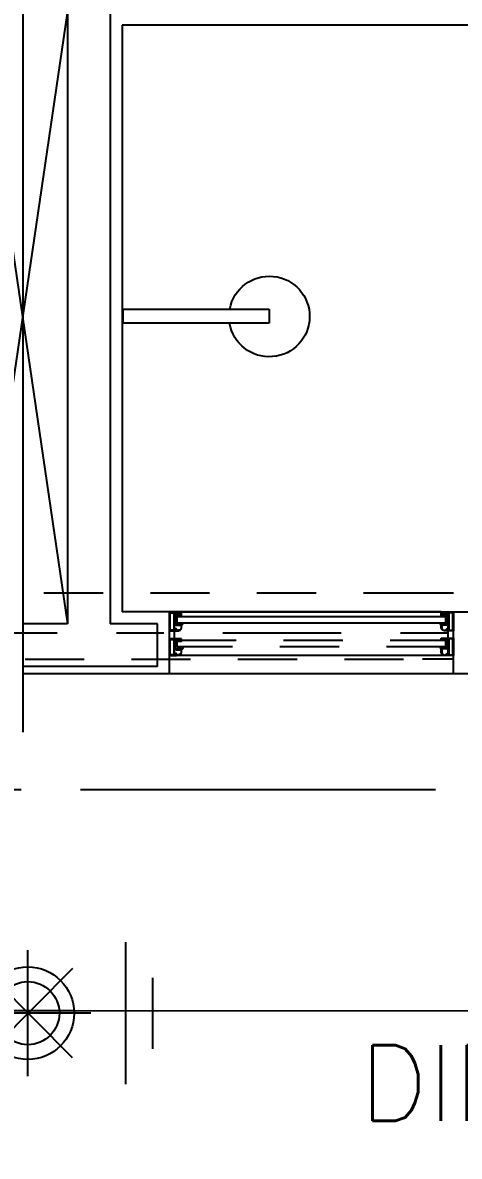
# Model space of a CAD drawing. Header units: millimetres. Extents: x 188.6 to 263.2, y 40.1 to 120.1.
# Drawn here: x 240.473 to 241.396, y 69.619 to 72.015 of the extents above; entities that cross this region are included whole.
import ezdxf

# ---------------------------------------------------------------- set-up
doc = ezdxf.new("R2010")
doc.units = ezdxf.units.MM
doc.set_wipeout_variables(frame=1)
for name, pattern in [('ACAD_ISO14W100', [24, 12, -3, 0, -3, 0, -3, 0, -3]), ('CENTER2', [1.125, 0.75, -0.125, 0.125, -0.125]), ('DASHDOT2', [0.5, 0.25, -0.125, 0, -0.125]), ('HIDDEN2', [0.1875, 0.125, -0.0625]), ('XREF-TIPO$0$HIDDEN', [0.375, 0.25, -0.125])]:
    doc.linetypes.add(name, pattern=pattern)
for name, color, linetype in [('ARQ', 8, 'Continuous'), ('ESTR-VIGAS', 11, 'HIDDEN2'), ('ESTRUTURA', 7, 'Continuous'), ('EX-AQ', 160, 'Continuous'), ('GAS-TEXTO', 7, 'Continuous'), ('GAS-TUBO-PISO', 6, 'CENTER2'), ('NORMO-AF', 2, 'Continuous'), ('SPDA-MALHA', 162, 'ACAD_ISO14W100'), ('SPK', 10, 'Continuous'), ('SPK-CONEXAO', 10, 'Continuous'), ('SPK-INTERNO', 244, 'Continuous'), ('SPK-TUBO-TETO', 12, 'Continuous')]:
    doc.layers.add(name, color=color, linetype=linetype)
doc.styles.add('60-50', font='romans.shx', dxfattribs={"height": 0.08})
doc.styles.add('60-75', font='romans.shx', dxfattribs={"height": 0.12})
doc.dimstyles.new('BOLAS75', dxfattribs={"dimtxt": 0.12, "dimasz": 0.075, "dimexe": 0.18, "dimexo": 0.06, "dimgap": 0.08, "dimtad": 0, "dimzin": 4, "dimdsep": 46, "dimtxsty": '60-75', "dimblk": 'ORIGIN', "dimcen": 0.09, "dimse1": 1, "dimse2": 1, "dimclrd": 244, "dimclrt": 7, "dimadec": 0, "dimazin": 0, "dimtfac": 1.8, "dimtix": 1, "dimtmove": 2, "dimatfit": 3, "dimldrblk": 'ORIGIN', "dimfxl": 0.18, "dimtvp": 2, "dimtolj": 1, "dimtzin": 4, "dimarcsym": 0})

# ---------------------------------------------------------------- blocks, each defined once
blk = doc.blocks.new('XREF-TIPO$0$CHUVEIRO')
at = {"color": 0}
for p, q in [((216.39, 104.5817), (216.39, 104.8912)), ((216.39, 104.8912), (216.42, 104.8912)), ((216.42, 104.8912), (216.42, 104.5817)), ((216.39, 104.5817), (216.42, 104.5817))]:
    blk.add_line(p, q, dxfattribs=at)
at = {"color": 0, "extrusion": (0, 0, -1)}
blk.add_ellipse((216.4058, 104.8916), major_axis=(-0.0851, 0), ratio=1, start_param=4.898771, end_param=10.827741, dxfattribs=at)
blk = doc.blocks.new('XREF-TIPO$0$Z$W@#1289')
h = blk.add_hatch()
h.set_pattern_fill('ANSI31', color=0, scale=0.0003, style=0)
h.paths.add_polyline_path([(-0.0352, 0.0907), (-0.0242, 0.0907), (-0.0242, 0.0824), (-0.0334, 0.0824), (-0.0352, 0.0824)])
h = blk.add_hatch()
h.set_pattern_fill('ANSI31', color=0, scale=0.0003, style=0)
h.paths.add_polyline_path([(0.5352, 0.0824), (0.5352, 0.0907), (0.5242, 0.0907), (0.5242, 0.0824)])
h = blk.add_hatch()
h.set_pattern_fill('ANSI31', color=0, scale=0.0003, style=0)
h.paths.add_polyline_path([(-0.0352, 0.0324), (-0.0352, 0.0357), (-0.0242, 0.0357), (-0.0242, 0.0324), (-0.0255, 0.0324)])
h = blk.add_hatch()
h.set_pattern_fill('ANSI31', color=0, scale=0.0003, style=0)
h.paths.add_polyline_path([(0.5242, 0.0305), (0.5242, 0.0338), (0.5352, 0.0338), (0.5352, 0.0305), (0.5338, 0.0305)])
at = {"color": 0}
for p, q in [((-0.05, 0), (-0.05, 0.0919)), ((-0.0242, 0.0919), (0.5242, 0.0919)), ((-0.0392, 0.0369), (-0.0392, 0.0519)), ((0.5392, 0.035), (0.5392, 0.0519)), ((0.55, 0.035), (0.55, 0.0519)), ((-0.0392, 0), (-0.0392, 0.0353)), ((-0.0392, 0), (0.5356, 0))]:
    blk.add_line(p, q, dxfattribs=at)
for points in [[(-0.0242, 0.0919), (-0.05, 0.0919), (-0.05, 0.0519), (-0.0356, 0.0519, 0.446841), (-0.0352, 0.0523), (-0.0352, 0.0526, 0.480957), (-0.0357, 0.0531), (-0.0362, 0.0531), (-0.0362, 0.0547, 0.329606), (-0.0365, 0.0551), (-0.0367, 0.0552), (-0.0371, 0.0552), (-0.0373, 0.0549), (-0.0373, 0.0535, -0.409991), (-0.0377, 0.0531), (-0.0388, 0.0531, -0.414214), (-0.0392, 0.0535), (-0.0392, 0.0903, -0.414214), (-0.0388, 0.0907), (-0.0377, 0.0907, -0.414214), (-0.0373, 0.0903), (-0.0373, 0.0833, 0.414214), (-0.0369, 0.0829), (-0.0366, 0.0829, 0.414214), (-0.0362, 0.0833), (-0.0362, 0.0903, -0.414214), (-0.0358, 0.0907), (-0.0242, 0.0907), (-0.0242, 0.0919)], [(0.5242, 0.0919), (0.55, 0.0919), (0.55, 0.0519), (0.5356, 0.0519, -0.446841), (0.5352, 0.0523), (0.5352, 0.0526, -0.480957), (0.5357, 0.0531), (0.5362, 0.0531), (0.5362, 0.0547, -0.329606), (0.5365, 0.0551), (0.5367, 0.0552), (0.5371, 0.0552), (0.5373, 0.0549), (0.5373, 0.0535, 0.409991), (0.5377, 0.0531), (0.5388, 0.0531, 0.414214), (0.5392, 0.0535), (0.5392, 0.0903, 0.414214), (0.5388, 0.0907), (0.5377, 0.0907, 0.414214), (0.5373, 0.0903), (0.5373, 0.0833, -0.414214), (0.5369, 0.0829), (0.5366, 0.0829, -0.414214), (0.5362, 0.0833), (0.5362, 0.0903, 0.414214), (0.5358, 0.0907), (0.5242, 0.0907), (0.5242, 0.0919)], [(-0.0242, 0.0369), (-0.05, 0.0369), (-0.05, 0), (-0.0356, 0, 0.446841), (-0.0352, 0.0004), (-0.0352, 0.0007, 0.480957), (-0.0357, 0.0012), (-0.0362, 0.0012), (-0.0362, 0.0028, 0.329606), (-0.0365, 0.0032), (-0.0367, 0.0033), (-0.0371, 0.0033), (-0.0373, 0.003), (-0.0373, 0.0016, -0.409991), (-0.0377, 0.0012), (-0.0388, 0.0012, -0.414214), (-0.0392, 0.0016), (-0.0392, 0.0353, -0.414214), (-0.0388, 0.0357), (-0.0377, 0.0357, -0.414214), (-0.0373, 0.0353), (-0.0373, 0.0333, 0.414214), (-0.0369, 0.0329), (-0.0366, 0.0329, 0.414214), (-0.0362, 0.0333), (-0.0362, 0.0353, -0.414214), (-0.0358, 0.0357), (-0.0242, 0.0357), (-0.0242, 0.0369)], [(0.5242, 0.035), (0.55, 0.035), (0.55, 0), (0.5356, 0, -0.446841), (0.5352, 0.0004), (0.5352, 0.0007, -0.480957), (0.5357, 0.0012), (0.5362, 0.0012), (0.5362, 0.0028, -0.329606), (0.5365, 0.0032), (0.5367, 0.0033), (0.5371, 0.0033), (0.5373, 0.003), (0.5373, 0.0016, 0.409991), (0.5377, 0.0012), (0.5388, 0.0012, 0.414214), (0.5392, 0.0016), (0.5392, 0.0334, 0.414214), (0.5388, 0.0338), (0.5377, 0.0338, 0.414214), (0.5373, 0.0334), (0.5373, 0.0314, -0.414214), (0.5369, 0.031), (0.5366, 0.031, -0.414214), (0.5362, 0.0314), (0.5362, 0.0334, 0.414214), (0.5358, 0.0338), (0.5242, 0.0338), (0.5242, 0.035)]]:
    blk.add_lwpolyline(points, format="xyb", dxfattribs=at)
for points in [[(-0.0489, 0.0907), (-0.0403, 0.0907), (-0.0403, 0.0532), (-0.0489, 0.0532), (-0.0489, 0.0907)], [(-0.0486, 0.0904), (-0.0406, 0.0904), (-0.0406, 0.0535), (-0.0486, 0.0535)], [(-0.0242, 0.0907), (-0.0352, 0.0907), (-0.0352, 0.0824), (-0.0242, 0.0824)], [(-0.0334, 0.0684), (0.5338, 0.0684), (0.5338, 0.0824), (-0.0334, 0.0824)], [(0.5242, 0.0907), (0.5352, 0.0907), (0.5352, 0.0824), (0.5242, 0.0824)], [(0.5489, 0.0907), (0.5403, 0.0907), (0.5403, 0.0532), (0.5489, 0.0532), (0.5489, 0.0907)], [(0.5486, 0.0904), (0.5406, 0.0904), (0.5406, 0.0535), (0.5486, 0.0535)], [(-0.0489, 0.0357), (-0.0403, 0.0357), (-0.0403, 0.0013), (-0.0489, 0.0013), (-0.0489, 0.0357)], [(-0.0486, 0.0354), (-0.0406, 0.0354), (-0.0406, 0.0016), (-0.0486, 0.0016)], [(-0.0242, 0.0357), (-0.0352, 0.0357), (-0.0352, 0.0324), (-0.0242, 0.0324)], [(0.5242, 0.0338), (0.5352, 0.0338), (0.5352, 0.0305), (0.5242, 0.0305)], [(0.5489, 0.0338), (0.5403, 0.0338), (0.5403, 0.0013), (0.5489, 0.0013), (0.5489, 0.0338)], [(0.5486, 0.0335), (0.5406, 0.0335), (0.5406, 0.0016), (0.5486, 0.0016)]]:
    blk.add_lwpolyline(points, close=True, dxfattribs=at)
for points in [[(-0.0242, 0.0581), (-0.0242, 0.0654), (-0.0243, 0.0656), (-0.0246, 0.0658), (-0.0248, 0.0658), (-0.0251, 0.0656), (-0.0252, 0.0654), (-0.0252, 0.0648), (-0.0352, 0.0648), (-0.0359, 0.065), (-0.0362, 0.0658), (-0.0362, 0.0818), (-0.0365, 0.0825), (-0.0376, 0.0829), (-0.0378, 0.0834), (-0.0375, 0.0835), (-0.0374, 0.0838), (-0.0376, 0.0892), (-0.038, 0.0894), (-0.0383, 0.0894), (-0.0387, 0.0892), (-0.0388, 0.0839), (-0.0388, 0.0834), (-0.0383, 0.0822), (-0.0372, 0.0818), (-0.0372, 0.0658), (-0.0366, 0.0643), (-0.0352, 0.0638), (-0.0256, 0.0638), (-0.0253, 0.0636), (-0.0252, 0.0634), (-0.0252, 0.0581), (-0.0259, 0.0558), (-0.0276, 0.0544), (-0.0307, 0.0534), (-0.0338, 0.0529), (-0.0341, 0.053), (-0.0342, 0.0533), (-0.0342, 0.0539), (-0.0345, 0.0548), (-0.0352, 0.0556), (-0.0361, 0.0561), (-0.0364, 0.0562), (-0.0366, 0.0563), (-0.0384, 0.0563), (-0.0387, 0.0561), (-0.0388, 0.0557), (-0.0386, 0.0554), (-0.0378, 0.055), (-0.0376, 0.055), (-0.0374, 0.055), (-0.037, 0.0553), (-0.0366, 0.0553), (-0.0358, 0.0548), (-0.0356, 0.0545), (-0.0356, 0.0542), (-0.0362, 0.0539), (-0.0362, 0.0536), (-0.0361, 0.0534), (-0.0358, 0.0533), (-0.0352, 0.0533), (-0.0352, 0.0523), (-0.0351, 0.052), (-0.0348, 0.0519), (-0.0309, 0.0523), (-0.0272, 0.0535), (-0.025, 0.0553), (-0.0242, 0.0581)], [(0.5242, 0.0581), (0.5242, 0.0654), (0.5243, 0.0656), (0.5246, 0.0658), (0.5248, 0.0658), (0.5251, 0.0656), (0.5252, 0.0654), (0.5252, 0.0648), (0.5352, 0.0648), (0.5359, 0.065), (0.5362, 0.0658), (0.5362, 0.0818), (0.5365, 0.0825), (0.5376, 0.0829), (0.5378, 0.0834), (0.5375, 0.0835), (0.5374, 0.0838), (0.5376, 0.0892), (0.538, 0.0894), (0.5383, 0.0894), (0.5387, 0.0892), (0.5388, 0.0839), (0.5388, 0.0834), (0.5383, 0.0822), (0.5372, 0.0818), (0.5372, 0.0658), (0.5366, 0.0643), (0.5352, 0.0638), (0.5256, 0.0638), (0.5253, 0.0636), (0.5252, 0.0634), (0.5252, 0.0581), (0.5259, 0.0558), (0.5276, 0.0544), (0.5307, 0.0534), (0.5338, 0.0529), (0.5341, 0.053), (0.5342, 0.0533), (0.5342, 0.0539), (0.5345, 0.0548), (0.5352, 0.0556), (0.5361, 0.0561), (0.5364, 0.0562), (0.5366, 0.0563), (0.5384, 0.0563), (0.5387, 0.0561), (0.5388, 0.0557), (0.5386, 0.0554), (0.5378, 0.055), (0.5376, 0.055), (0.5374, 0.055), (0.537, 0.0553), (0.5366, 0.0553), (0.5358, 0.0548), (0.5356, 0.0545), (0.5356, 0.0542), (0.5362, 0.0539), (0.5362, 0.0536), (0.5361, 0.0534), (0.5358, 0.0533), (0.5352, 0.0533), (0.5352, 0.0523), (0.5351, 0.052), (0.5348, 0.0519), (0.5309, 0.0523), (0.5272, 0.0535), (0.525, 0.0553), (0.5242, 0.0581)], [(-0.0316, 0.0673), (-0.031, 0.0675), (-0.0303, 0.0676), (-0.0301, 0.0677), (-0.03, 0.068), (-0.0302, 0.0683), (-0.0311, 0.0683), (-0.0321, 0.068), (-0.033, 0.0674), (-0.0331, 0.0672), (-0.0331, 0.067), (-0.0328, 0.0664), (-0.0321, 0.0662), (-0.0291, 0.0662), (-0.0289, 0.0661), (-0.0289, 0.066), (-0.0289, 0.0659), (-0.0288, 0.0658), (-0.0287, 0.0657), (-0.0259, 0.0657), (-0.0257, 0.0658), (-0.0257, 0.0659), (-0.0257, 0.066), (-0.0256, 0.0661), (-0.0255, 0.0662), (-0.0244, 0.0662), (-0.0242, 0.0662), (-0.0242, 0.066), (-0.0242, 0.0646), (-0.0241, 0.0643), (-0.0238, 0.0642), (-0.0236, 0.0643), (-0.0234, 0.0645), (-0.0229, 0.0664), (-0.0223, 0.0672), (-0.0211, 0.0676), (-0.021, 0.0678), (-0.021, 0.0682), (-0.0212, 0.0683), (-0.0224, 0.0683), (-0.0231, 0.0681), (-0.0237, 0.0674), (-0.0237, 0.0674), (-0.0239, 0.0673), (-0.0252, 0.0673), (-0.0245, 0.0675), (-0.0239, 0.0676), (-0.0236, 0.0677), (-0.0235, 0.068), (-0.0235, 0.0682), (-0.0236, 0.0683), (-0.0247, 0.0683), (-0.0257, 0.0679), (-0.0265, 0.0674), (-0.0266, 0.0673), (-0.0268, 0.0673), (-0.0286, 0.0673), (-0.0279, 0.0675), (-0.0272, 0.0676), (-0.0269, 0.0677), (-0.0268, 0.068), (-0.0269, 0.0683), (-0.0281, 0.0683), (-0.0291, 0.068), (-0.0299, 0.0674), (-0.03, 0.0673), (-0.0302, 0.0673), (-0.0316, 0.0673)], [(0.5316, 0.0673), (0.531, 0.0675), (0.5303, 0.0676), (0.5301, 0.0677), (0.53, 0.068), (0.5302, 0.0683), (0.5311, 0.0683), (0.5321, 0.068), (0.533, 0.0674), (0.5331, 0.0672), (0.5331, 0.067), (0.5328, 0.0664), (0.5321, 0.0662), (0.5291, 0.0662), (0.5289, 0.0661), (0.5289, 0.066), (0.5289, 0.0659), (0.5288, 0.0658), (0.5287, 0.0657), (0.5259, 0.0657), (0.5257, 0.0658), (0.5257, 0.0659), (0.5257, 0.066), (0.5256, 0.0661), (0.5255, 0.0662), (0.5244, 0.0662), (0.5242, 0.0662), (0.5242, 0.066), (0.5242, 0.0646), (0.5241, 0.0643), (0.5238, 0.0642), (0.5236, 0.0643), (0.5234, 0.0645), (0.5229, 0.0664), (0.5223, 0.0672), (0.5211, 0.0676), (0.521, 0.0678), (0.521, 0.0682), (0.5212, 0.0683), (0.5224, 0.0683), (0.5231, 0.0681), (0.5237, 0.0674), (0.5237, 0.0674), (0.5239, 0.0673), (0.5252, 0.0673), (0.5245, 0.0675), (0.5239, 0.0676), (0.5236, 0.0677), (0.5235, 0.068), (0.5235, 0.0682), (0.5236, 0.0683), (0.5247, 0.0683), (0.5257, 0.0679), (0.5265, 0.0674), (0.5266, 0.0673), (0.5268, 0.0673), (0.5286, 0.0673), (0.5279, 0.0675), (0.5272, 0.0676), (0.5269, 0.0677), (0.5268, 0.068), (0.5269, 0.0683), (0.5281, 0.0683), (0.5291, 0.068), (0.5299, 0.0674), (0.53, 0.0673), (0.5302, 0.0673), (0.5316, 0.0673)], [(-0.0242, 0.0062), (-0.0242, 0.0154), (-0.0243, 0.0156), (-0.0246, 0.0158), (-0.0248, 0.0158), (-0.0251, 0.0156), (-0.0252, 0.0154), (-0.0252, 0.0148), (-0.0352, 0.0148), (-0.0359, 0.015), (-0.0362, 0.0158), (-0.0362, 0.0318), (-0.0365, 0.0325), (-0.0376, 0.0329), (-0.0378, 0.0334), (-0.0375, 0.0335), (-0.0374, 0.0338), (-0.0376, 0.0342), (-0.038, 0.0344), (-0.0383, 0.0344), (-0.0387, 0.0342), (-0.0388, 0.0339), (-0.0388, 0.0334), (-0.0383, 0.0322), (-0.0372, 0.0318), (-0.0372, 0.0158), (-0.0366, 0.0143), (-0.0352, 0.0138), (-0.0256, 0.0138), (-0.0253, 0.0136), (-0.0252, 0.0134), (-0.0252, 0.0062), (-0.0259, 0.0039), (-0.0276, 0.0025), (-0.0307, 0.0015), (-0.0338, 0.001), (-0.034, 0.0011), (-0.0342, 0.0014), (-0.0342, 0.002), (-0.0345, 0.0029), (-0.0352, 0.0037), (-0.0361, 0.0042), (-0.0364, 0.0043), (-0.0366, 0.0044), (-0.0384, 0.0044), (-0.0387, 0.0042), (-0.0388, 0.0038), (-0.0386, 0.0035), (-0.0378, 0.0031), (-0.0376, 0.0031), (-0.0374, 0.0031), (-0.037, 0.0034), (-0.0366, 0.0034), (-0.0358, 0.0029), (-0.0356, 0.0026), (-0.0356, 0.0023), (-0.0362, 0.002), (-0.0362, 0.0017), (-0.0361, 0.0015), (-0.0358, 0.0013), (-0.0352, 0.0013), (-0.0352, 0.0004), (-0.0351, 0.0001), (-0.0348, 0), (-0.0309, 0.0004), (-0.0272, 0.0016), (-0.025, 0.0034), (-0.0242, 0.0062)], [(0.5242, 0.0062), (0.5242, 0.0135), (0.5243, 0.0137), (0.5246, 0.0139), (0.5248, 0.0139), (0.5251, 0.0137), (0.5252, 0.0135), (0.5252, 0.0129), (0.5352, 0.0129), (0.5359, 0.0131), (0.5362, 0.0139), (0.5362, 0.0299), (0.5365, 0.0306), (0.5376, 0.031), (0.5378, 0.0315), (0.5375, 0.0316), (0.5374, 0.0319), (0.5376, 0.0323), (0.538, 0.0325), (0.5383, 0.0325), (0.5387, 0.0323), (0.5388, 0.032), (0.5388, 0.0315), (0.5383, 0.0303), (0.5372, 0.0299), (0.5372, 0.0139), (0.5366, 0.0124), (0.5352, 0.0119), (0.5256, 0.0119), (0.5253, 0.0117), (0.5252, 0.0115), (0.5252, 0.0062), (0.5259, 0.0039), (0.5276, 0.0025), (0.5307, 0.0015), (0.5338, 0.001), (0.5341, 0.0011), (0.5342, 0.0014), (0.5342, 0.002), (0.5345, 0.0029), (0.5352, 0.0037), (0.5361, 0.0042), (0.5364, 0.0043), (0.5366, 0.0044), (0.5384, 0.0044), (0.5387, 0.0042), (0.5388, 0.0038), (0.5386, 0.0035), (0.5378, 0.0031), (0.5376, 0.0031), (0.5374, 0.0031), (0.537, 0.0034), (0.5366, 0.0034), (0.5358, 0.0029), (0.5356, 0.0026), (0.5356, 0.0023), (0.5362, 0.002), (0.5362, 0.0017), (0.5361, 0.0015), (0.5358, 0.0013), (0.5352, 0.0013), (0.5352, 0.0004), (0.5351, 0.0001), (0.5348, 0), (0.5309, 0.0004), (0.5272, 0.0016), (0.525, 0.0034), (0.5242, 0.0062)], [(-0.0316, 0.0173), (-0.031, 0.0175), (-0.0303, 0.0176), (-0.0301, 0.0177), (-0.03, 0.018), (-0.0302, 0.0183), (-0.0311, 0.0183), (-0.0321, 0.018), (-0.033, 0.0174), (-0.0331, 0.0172), (-0.0331, 0.017), (-0.0328, 0.0164), (-0.0321, 0.0162), (-0.029, 0.0162), (-0.0289, 0.0161), (-0.0288, 0.016), (-0.0288, 0.0159), (-0.0288, 0.0158), (-0.0286, 0.0157), (-0.0258, 0.0157), (-0.0257, 0.0158), (-0.0256, 0.0159), (-0.0256, 0.016), (-0.0256, 0.0161), (-0.0254, 0.0162), (-0.0244, 0.0162), (-0.0242, 0.0162), (-0.0242, 0.016), (-0.0242, 0.0146), (-0.0241, 0.0143), (-0.0238, 0.0142), (-0.0236, 0.0143), (-0.0234, 0.0145), (-0.0229, 0.0164), (-0.0223, 0.0172), (-0.0211, 0.0176), (-0.021, 0.0178), (-0.021, 0.0182), (-0.0212, 0.0183), (-0.0224, 0.0183), (-0.0231, 0.0181), (-0.0237, 0.0174), (-0.0237, 0.0174), (-0.0239, 0.0173), (-0.0252, 0.0173), (-0.0245, 0.0175), (-0.0239, 0.0176), (-0.0236, 0.0177), (-0.0235, 0.018), (-0.0235, 0.0182), (-0.0236, 0.0183), (-0.0247, 0.0183), (-0.0257, 0.0179), (-0.0265, 0.0174), (-0.0266, 0.0173), (-0.0268, 0.0173), (-0.0286, 0.0173), (-0.0279, 0.0175), (-0.0272, 0.0176), (-0.0269, 0.0177), (-0.0268, 0.018), (-0.0269, 0.0183), (-0.0281, 0.0183), (-0.0291, 0.018), (-0.0299, 0.0174), (-0.03, 0.0173), (-0.0302, 0.0173), (-0.0316, 0.0173)], [(0.5316, 0.0154), (0.531, 0.0156), (0.5303, 0.0157), (0.5301, 0.0158), (0.53, 0.0161), (0.5302, 0.0164), (0.5311, 0.0164), (0.5321, 0.0161), (0.533, 0.0155), (0.5331, 0.0153), (0.5331, 0.0151), (0.5328, 0.0145), (0.5321, 0.0143), (0.529, 0.0143), (0.5289, 0.0142), (0.5288, 0.0141), (0.5288, 0.014), (0.5288, 0.0139), (0.5286, 0.0138), (0.5258, 0.0138), (0.5257, 0.0139), (0.5256, 0.014), (0.5256, 0.0141), (0.5256, 0.0142), (0.5254, 0.0143), (0.5244, 0.0143), (0.5242, 0.0142), (0.5242, 0.0141), (0.5242, 0.0127), (0.5241, 0.0124), (0.5238, 0.0123), (0.5236, 0.0124), (0.5234, 0.0126), (0.5229, 0.0145), (0.5223, 0.0153), (0.5211, 0.0157), (0.521, 0.0159), (0.521, 0.0162), (0.5212, 0.0164), (0.5224, 0.0164), (0.5231, 0.0161), (0.5237, 0.0155), (0.5237, 0.0155), (0.5239, 0.0154), (0.5252, 0.0154), (0.5245, 0.0156), (0.5239, 0.0157), (0.5236, 0.0158), (0.5235, 0.0161), (0.5235, 0.0163), (0.5236, 0.0164), (0.5247, 0.0164), (0.5257, 0.016), (0.5265, 0.0155), (0.5266, 0.0154), (0.5268, 0.0154), (0.5286, 0.0154), (0.5279, 0.0156), (0.5272, 0.0157), (0.5269, 0.0158), (0.5268, 0.0161), (0.5269, 0.0164), (0.5281, 0.0164), (0.5291, 0.0161), (0.5299, 0.0155), (0.53, 0.0154), (0.5302, 0.0154), (0.5316, 0.0154)]]:
    blk.add_lwpolyline(points, dxfattribs=at)
at = {"color": 0, "linetype": 'XREF-TIPO$0$HIDDEN', "ltscale": 0.5}
blk.add_lwpolyline([(-0.0334, 0.0184), (0.5338, 0.0184), (0.5338, 0.0324), (-0.0334, 0.0324)], close=True, dxfattribs=at)
blk = doc.blocks.new('ESTR-TP-29.09.2016')
at = {"layer": 'ESTR-VIGAS'}
for points in [[(35.365, 11.2952), (33.4, 11.2952)], [(36.555, 11.2952), (35.365, 11.2952)], [(33.4, 11.1552), (35.365, 11.1552)], [(36.555, 11.1552), (35.365, 11.1552)]]:
    blk.add_lwpolyline(points, dxfattribs=at)
blk = doc.blocks.new('SPK')
blk.add_wipeout([(-0.0692, 0.0692), (-0.0673, 0.0711), (-0.0673, 0.0711), (-0.0658, 0.0724), (-0.0658, 0.0724), (-0.0636, 0.0744), (-0.0636, 0.0744), (-0.0618, 0.0759), (-0.0618, 0.0759), (-0.0596, 0.0776), (-0.0596, 0.0776), (-0.0579, 0.0789), (-0.0579, 0.0789), (-0.0546, 0.0813), (-0.0546, 0.0813), (-0.0525, 0.0826), (-0.0507, 0.0837), (-0.0507, 0.0837), (-0.0481, 0.0852), (-0.0481, 0.0852), (-0.0453, 0.0868), (-0.0453, 0.0868), (-0.0431, 0.0879), (-0.0416, 0.0886), (-0.0399, 0.0894), (-0.0399, 0.0894), (-0.0364, 0.0908), (-0.0364, 0.0908), (-0.0341, 0.0917), (-0.0318, 0.0926), (-0.0302, 0.0931), (-0.0281, 0.0938), (-0.0266, 0.0942), (-0.0266, 0.0942), (-0.0244, 0.0948), (-0.0226, 0.0952), (-0.0226, 0.0952), (-0.0203, 0.0957), (-0.0203, 0.0957), (-0.0183, 0.0961), (-0.0183, 0.0961), (-0.0148, 0.0968), (-0.0148, 0.0968), (-0.0114, 0.0972), (-0.01, 0.0974), (-0.0083, 0.0975), (-0.0083, 0.0975), (-0.0058, 0.0977), (-0.0047, 0.0978), (-0.0047, 0.0978), (-0.0027, 0.0978), (-0.0027, 0.0978), (-0.001, 0.0979), (-0.001, 0.0979), (0, 0.0979), (0.0016, 0.0979), (0.0038, 0.0978), (0.0038, 0.0978), (0.0084, 0.0975), (0.0113, 0.0972), (0.0113, 0.0972), (0.0155, 0.0966), (0.0175, 0.0963), (0.0175, 0.0963), (0.0207, 0.0957), (0.0228, 0.0952), (0.0248, 0.0947), (0.0248, 0.0947), (0.0274, 0.094), (0.0274, 0.094), (0.0306, 0.093), (0.0324, 0.0924), (0.0324, 0.0924), (0.0354, 0.0912), (0.0373, 0.0905), (0.0373, 0.0905), (0.0398, 0.0894), (0.0422, 0.0883), (0.0422, 0.0883), (0.0451, 0.0869), (0.0469, 0.0859), (0.049, 0.0847), (0.0513, 0.0833), (0.053, 0.0823), (0.0549, 0.081), (0.0566, 0.0798), (0.0566, 0.0798), (0.0592, 0.078), (0.0615, 0.0762), (0.0659, 0.0724), (0.0669, 0.0714), (0.0669, 0.0714), (0.0692, 0.0692), (0.0692, 0.0692), (0.0692, 0.0692), (0.0692, 0.0692), (0.0717, 0.0667), (0.0717, 0.0667), (0.0739, 0.0642), (0.0739, 0.0642), (0.0753, 0.0626), (0.0753, 0.0626), (0.0765, 0.0611), (0.0765, 0.0611), (0.0785, 0.0585), (0.0785, 0.0585), (0.0805, 0.0556), (0.0805, 0.0556), (0.0805, 0.0556), (0.0826, 0.0526), (0.0826, 0.0526), (0.0841, 0.05), (0.0841, 0.05), (0.0855, 0.0476), (0.0865, 0.0458), (0.0865, 0.0458), (0.0877, 0.0434), (0.0877, 0.0434), (0.0877, 0.0434), (0.089, 0.0407), (0.089, 0.0407), (0.0901, 0.0382), (0.0901, 0.0382), (0.0915, 0.0348), (0.0915, 0.0348), (0.0927, 0.0315), (0.0932, 0.0298), (0.0938, 0.028), (0.0938, 0.028), (0.0938, 0.028), (0.0948, 0.0246), (0.0948, 0.0246), (0.0948, 0.0246), (0.0952, 0.0228), (0.0952, 0.0228), (0.0957, 0.0206), (0.0961, 0.0188), (0.0964, 0.0169), (0.0967, 0.0153), (0.0969, 0.0135), (0.0969, 0.0135), (0.0972, 0.0113), (0.0972, 0.0113), (0.0975, 0.0085), (0.0975, 0.0085), (0.0978, 0.005), (0.0978, 0.005), (0.0979, 0.0023), (0.0979, 0.0023), (0.0979, 0), (0.0979, 0), (0.0978, -0.0048), (0.0978, -0.0048), (0.0976, -0.0077), (0.0973, -0.0103), (0.0973, -0.0103), (0.0968, -0.0148), (0.0968, -0.0148), (0.0959, -0.0195), (0.0959, -0.0195), (0.0949, -0.0238), (0.0949, -0.0238), (0.094, -0.0272), (0.094, -0.0272), (0.093, -0.0305), (0.093, -0.0305), (0.0911, -0.0357), (0.0911, -0.0357), (0.0897, -0.0391), (0.0897, -0.0391), (0.088, -0.0429), (0.088, -0.0429), (0.0861, -0.0466), (0.0844, -0.0496), (0.082, -0.0534), (0.082, -0.0534), (0.0794, -0.0572), (0.0776, -0.0596), (0.0776, -0.0596), (0.074, -0.0641), (0.074, -0.0641), (0.074, -0.0641), (0.069, -0.069), (0.0692, -0.0692), (0.0675, -0.0709), (0.0675, -0.0709), (0.0664, -0.0719), (0.0651, -0.0731), (0.064, -0.0741), (0.0627, -0.0752), (0.061, -0.0766), (0.0597, -0.0776), (0.0584, -0.0785), (0.0564, -0.08), (0.0546, -0.0813), (0.053, -0.0823), (0.0515, -0.0833), (0.0488, -0.0849), (0.0465, -0.0862), (0.0443, -0.0873), (0.0415, -0.0887), (0.0389, -0.0898), (0.037, -0.0907), (0.0339, -0.0918), (0.0339, -0.0918), (0.0315, -0.0927), (0.0283, -0.0937), (0.0244, -0.0948), (0.0216, -0.0955), (0.019, -0.096), (0.0154, -0.0967), (0.0126, -0.0971), (0.0101, -0.0974), (0.0064, -0.0977), (0.0029, -0.0979), (0, -0.0979), (-0.0021, -0.0979), (-0.0084, -0.0975), (-0.0131, -0.097), (-0.0169, -0.0964), (-0.019, -0.096), (-0.0218, -0.0954), (-0.0218, -0.0954), (-0.0256, -0.0945), (-0.0275, -0.094), (-0.0305, -0.093), (-0.0342, -0.0917), (-0.0367, -0.0908), (-0.0398, -0.0894), (-0.044, -0.0874), (-0.0451, -0.0869), (-0.0481, -0.0853), (-0.0511, -0.0835), (-0.053, -0.0823), (-0.0553, -0.0808), (-0.059, -0.0781), (-0.0603, -0.0771), (-0.0619, -0.0759), (-0.064, -0.0741), (-0.0665, -0.0718), (-0.0676, -0.0708), (-0.0692, -0.0692), (-0.0718, -0.0665), (-0.0755, -0.0623), (-0.0755, -0.0623), (-0.0792, -0.0576), (-0.0792, -0.0576), (-0.0813, -0.0545), (-0.0813, -0.0545), (-0.0848, -0.0489), (-0.0865, -0.0458), (-0.0865, -0.0458), (-0.0865, -0.0458), (-0.0891, -0.0406), (-0.0891, -0.0406), (-0.0912, -0.0355), (-0.0912, -0.0355), (-0.093, -0.0306), (-0.093, -0.0306), (-0.0944, -0.0259), (-0.0953, -0.0222), (-0.0962, -0.0181), (-0.0967, -0.015), (-0.0972, -0.0118), (-0.0976, -0.007), (-0.0978, -0.0044), (-0.0979, 0), (-0.0978, 0.0032), (-0.0977, 0.0066), (-0.0977, 0.0066), (-0.0974, 0.01), (-0.0974, 0.01), (-0.0969, 0.0136), (-0.0965, 0.0165), (-0.096, 0.019), (-0.0954, 0.022), (-0.0947, 0.0246), (-0.094, 0.0273), (-0.0932, 0.03), (-0.0932, 0.03), (-0.0919, 0.0338), (-0.0919, 0.0338), (-0.0891, 0.0405), (-0.0878, 0.0433), (-0.0865, 0.0458), (-0.0842, 0.0499), (-0.0842, 0.0499), (-0.0842, 0.0499), (-0.0819, 0.0537), (-0.0819, 0.0537), (-0.0794, 0.0572), (-0.0794, 0.0572), (-0.0758, 0.062), (-0.0758, 0.062), (-0.0725, 0.0658), (-0.0691, 0.0691)]).dxf.layer = 'SPK'
at = {"layer": 'SPK'}
blk.add_circle((0, 0), 0.0979, dxfattribs=at)
at = {"layer": 'SPK-INTERNO'}
for p, q in [((0, 0.1332), (0, -0.1332)), ((-0.0942, 0.0942), (0.0942, -0.0942)), ((-0.0942, -0.0942), (0.0942, 0.0942)), ((-0.1332, 0), (0.1332, 0))]:
    blk.add_line(p, q, dxfattribs=at)
blk.add_circle((0, 0), 0.0666, dxfattribs=at)
blk = doc.blocks.new('RED')
for p, q in [((0, -0.2), (0, 0.2)), ((0.0766, -0.1), (0.0766, 0.1))]:
    blk.add_line(p, q)
blk = doc.blocks.new('_Origin')
at = {"layer": 'NORMO-AF', "color": 0, "lineweight": -2}
blk.add_line((0, 0), (-1, 0), dxfattribs=at)
blk.add_circle((0, 0), 0.5, dxfattribs=at)

msp = doc.modelspace()

# ---------------------------------------------------------------- linework, layer by layer
at = {"layer": 'ARQ'}
for p, q in [((240.4732, 77.0313), (240.4732, 70.5153)), ((240.4732, 77.0313), (240.4732, 70.5153)), ((240.3782, 70.7446), (240.5682, 72.0346)), ((240.3782, 72.0346), (240.5682, 70.7446)), ((240.3782, 70.7446), (240.5682, 72.0346)), ((240.3782, 72.0346), (240.5682, 70.7446)), ((240.5682, 72.0346), (240.5682, 70.7446)), ((240.5682, 72.0346), (240.5682, 70.7446)), ((240.6582, 72.0346), (240.6582, 70.7446)), ((240.6582, 72.0346), (240.6582, 70.7446)), ((242.4432, 72.0096), (240.6832, 72.0096)), ((240.6832, 72.0096), (240.6832, 70.7696)), ((242.4432, 72.0096), (240.6832, 72.0096)), ((240.6832, 72.0096), (240.6832, 70.7696)), ((240.7832, 70.7696), (240.6832, 70.7696)), ((240.7832, 70.7696), (240.6832, 70.7696)), ((240.7832, 70.6396), (240.7832, 70.7696)), ((240.7832, 70.7696), (241.3832, 70.7695)), ((240.7832, 70.7696), (241.3832, 70.7695)), ((240.7832, 70.6396), (240.7832, 70.7696)), ((240.7832, 70.7696), (241.3832, 70.7695)), ((240.7832, 70.7696), (241.3832, 70.7695)), ((241.3832, 70.7695), (243.1232, 70.7696)), ((241.3832, 70.7695), (243.1232, 70.7696)), ((241.3832, 70.6395), (241.3832, 70.7695)), ((241.3832, 70.6395), (241.3832, 70.7695)), ((241.3832, 70.6395), (241.3832, 70.7695)), ((241.3832, 70.6395), (241.3832, 70.7695)), ((241.3832, 70.6395), (241.3832, 70.7695)), ((241.3832, 70.6395), (241.3832, 70.7695)), ((241.3832, 70.6395), (241.3832, 70.7695)), ((241.3832, 70.6395), (241.3832, 70.7695)), ((240.5682, 70.7446), (240.4732, 70.7446)), ((240.5682, 70.7446), (240.4732, 70.7446)), ((240.7582, 70.7446), (240.6582, 70.7446)), ((240.7582, 70.7446), (240.6582, 70.7446)), ((240.7582, 70.7446), (240.6582, 70.7446)), ((240.7582, 70.7446), (240.6582, 70.7446)), ((240.7582, 70.6546), (240.7582, 70.7446)), ((240.7582, 70.6546), (240.7582, 70.7446)), ((240.7582, 70.6546), (240.4732, 70.6546)), ((240.7582, 70.6546), (240.4732, 70.6546)), ((240.4732, 70.6396), (240.7832, 70.6396)), ((240.4732, 70.6396), (240.7832, 70.6396)), ((240.7832, 70.6396), (241.3832, 70.6395)), ((240.7832, 70.6396), (241.3832, 70.6395)), ((241.3832, 70.6395), (243.3632, 70.6396)), ((241.3832, 70.6395), (243.3632, 70.6396))]:
    msp.add_line(p, q, dxfattribs=at)
at = {"layer": 'GAS-TUBO-PISO'}
msp.add_line((237.2202, 70.3946), (242.2036, 70.3946), dxfattribs=at)
at = {"layer": 'SPDA-MALHA', "linetype": 'DASHDOT2'}
msp.add_lwpolyline([(237.2962, 70.7253), (245.5145, 70.7253)], dxfattribs=at)

# ---------------------------------------------------------------- block references
at = {"layer": 'ARQ', "rotation": 270}
msp.add_blockref('XREF-TIPO$0$CHUVEIRO', (136.1028, 287.7996), dxfattribs=at)
msp.add_blockref('XREF-TIPO$0$CHUVEIRO', (136.1028, 287.7996), dxfattribs=at)
at = {"layer": 'ARQ', "xscale": -1, "rotation": 359.9974171529623}
msp.add_blockref('XREF-TIPO$0$Z$W@#1289', (241.3332, 70.6776), dxfattribs=at)
msp.add_blockref('XREF-TIPO$0$Z$W@#1289', (241.3332, 70.6776), dxfattribs=at)
at = {"layer": 'ESTRUTURA'}
msp.add_blockref('ESTR-TP-29.09.2016', (205.9531, 59.5144), dxfattribs=at)
at = {"layer": 'SPK-CONEXAO', "xscale": -0.75, "yscale": 0.75, "zscale": 0.75, "rotation": 180}
msp.add_blockref('RED', (240.6901, 69.9219), dxfattribs=at)

# ---------------------------------------------------------------- texts
at = {"layer": 'EX-AQ', "color": 7, "insert": (241.1851, 69.8542), "char_height": 0.16, "width": 2.321374, "attachment_point": 1, "style": '60-50'}
msp.add_mtext('DIFUSOR P/ CHAMINÉ\\PDE AQUECEDOR', dxfattribs=at)

# ---------------------------------------------------------------- leaders
at = {"layer": 'GAS-TEXTO'}
msp.add_leader([(245.6423, 70.7381), (244.0803, 67.708), (241.345, 67.708)], dimstyle='BOLAS75', dxfattribs=at)

# ---------------------------------------------------------------- next in the draw order: block references
at = {"layer": 'SPK', "rotation": 180}
msp.add_blockref('SPK', (240.4841, 69.9219), dxfattribs=at)

# ---------------------------------------------------------------- next in the draw order: linework, layer by layer
at = {"layer": 'SPK-TUBO-TETO'}
msp.add_lwpolyline([(250.8833, 69.9219), (215.4762, 69.9378)], dxfattribs=at)

doc.saveas('drawing.dxf')
